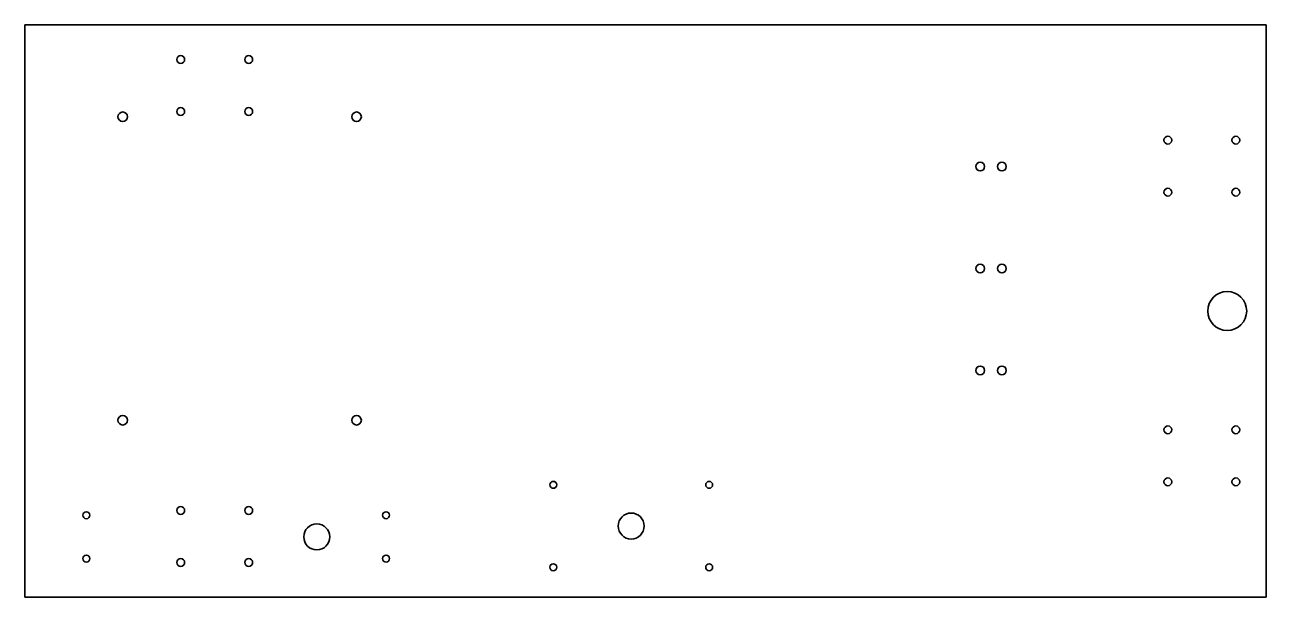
# Model space of a CAD drawing. Header units: inches. Extents: x 0 to 1433, y 0 to 660.
import ezdxf

# ---------------------------------------------------------------- set-up
doc = ezdxf.new("R2010")
doc.units = ezdxf.units.IN
doc.header["$MEASUREMENT"] = 0
doc.layers.add('SIMUMAK Visible (ISO)', color=7, linetype='Continuous', lineweight=35)

# ---------------------------------------------------------------- blocks, each defined once
blk = doc.blocks.new('AMB-04-SUEL01')
at = {"layer": 'SIMUMAK Visible (ISO)'}
for p, q in [((0, 660), (1433, 660)), ((0, 660), (0, 0)), ((1433, 660), (1433, 0)), ((1433, 0), (0, 0))]:
    blk.add_line(p, q, dxfattribs=at)
for centre, radius in [((180, 620), 4.5), ((258.5, 620), 4.5), ((113, 554), 5.5), ((180, 560), 4.5), ((258.5, 560), 4.5), ((383, 554), 5.5), ((1319.5, 527), 4.5), ((1398, 527), 4.5), ((1103, 496.5), 5), ((1128, 496.5), 5), ((1319.5, 467), 4.5), ((1398, 467), 4.5), ((1103, 379), 5), ((1128, 379), 5), ((1388, 330), 22.5), ((1103, 261.5), 5), ((1128, 261.5), 5), ((113, 204), 5.5), ((383, 204), 5.5), ((1319.5, 193), 4.5), ((1398, 193), 4.5), ((610, 129.5), 4), ((790, 129.5), 4), ((1319.5, 133), 4.5), ((1398, 133), 4.5), ((180, 100), 4.5), ((258.5, 100), 4.5), ((71, 94.5), 4), ((417, 94.5), 4), ((700, 82), 15), ((337, 69.5), 15), ((71, 44.5), 4), ((180, 40), 4.5), ((258.5, 40), 4.5), ((417, 44.5), 4), ((610, 34.5), 4), ((790, 34.5), 4)]:
    blk.add_circle(centre, radius, dxfattribs=at)

msp = doc.modelspace()

# ---------------------------------------------------------------- block references
msp.add_blockref('AMB-04-SUEL01', (0, 0))

doc.saveas('drawing.dxf')
